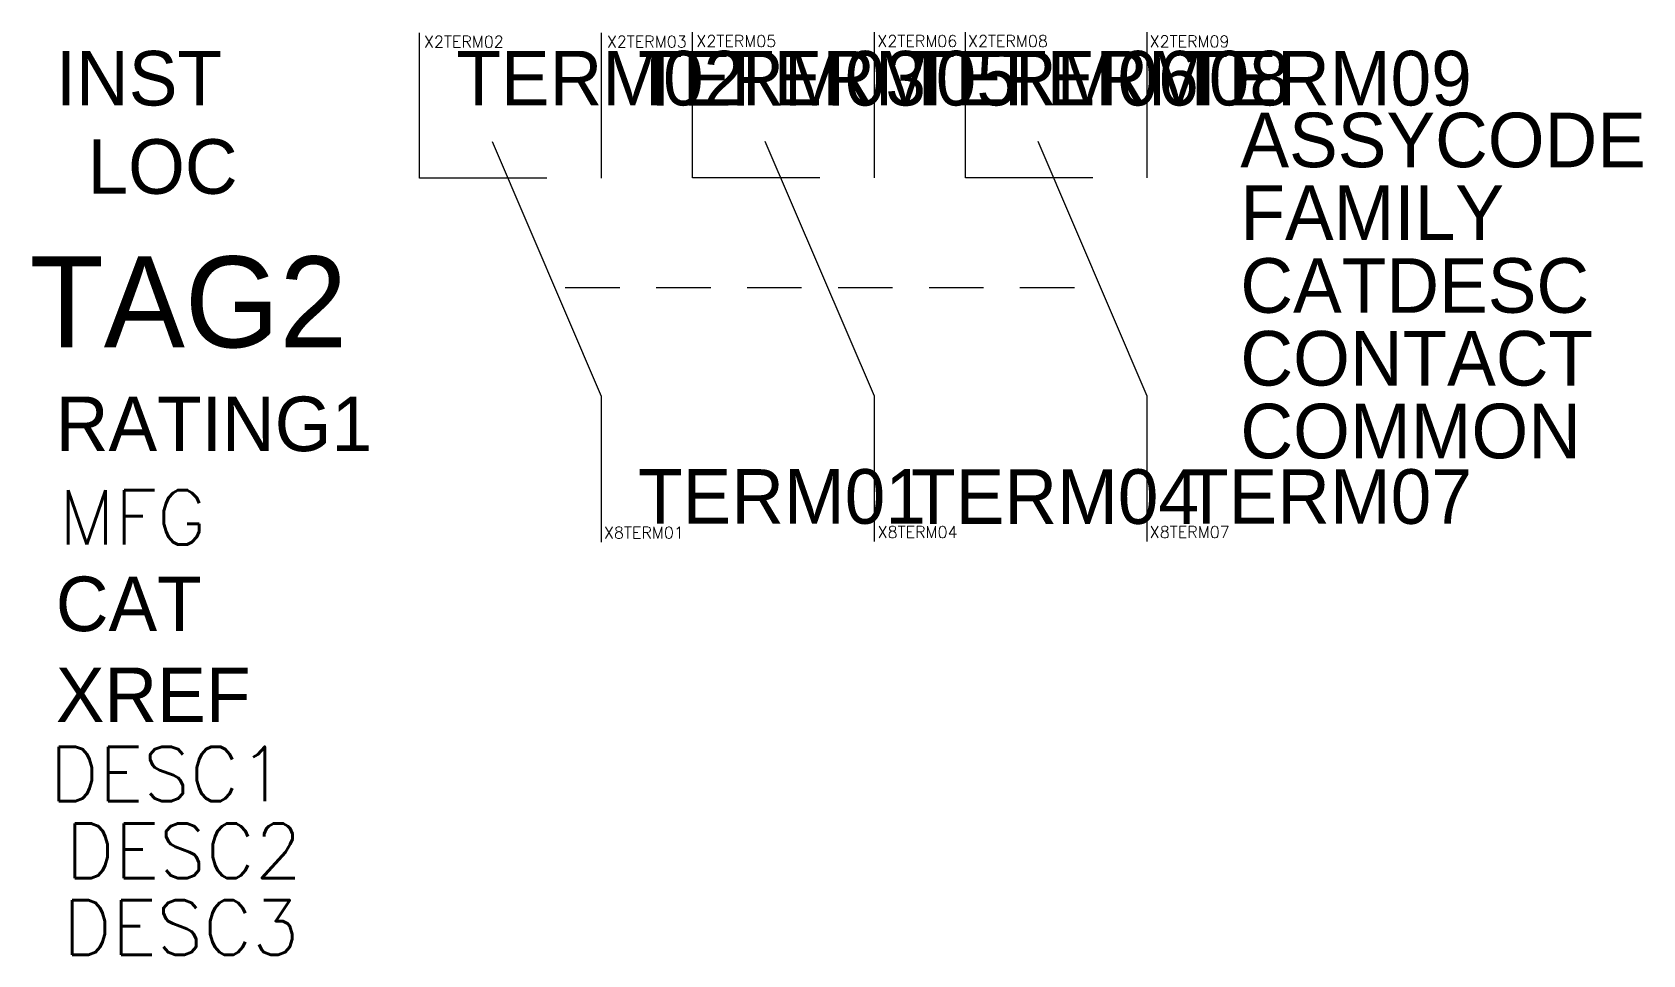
# Model space of a CAD drawing. Header units: millimetres. Extents: x -10.6 to 33.6, y -25.3 to 0.
import ezdxf
from ezdxf.enums import TextEntityAlignment as Align

# ---------------------------------------------------------------- set-up
doc = ezdxf.new("R2010")
doc.units = ezdxf.units.MM
doc.layers.add('PNPG', color=70, linetype='Continuous')
doc.styles.add('WD', font='txt.shx')
doc.styles.add('WD_IEC', font='txt.shx', dxfattribs={"width": 0.9, "height": 2})

msp = doc.modelspace()

# ---------------------------------------------------------------- linework, layer by layer
at = {"color": 0}
for p, q in [((4, -7), (5.5, -7)), ((6.5, -7), (8, -7)), ((9, -7), (10.5, -7)), ((11.5, -7), (13, -7)), ((14, -7), (15.5, -7)), ((16.5, -7), (18, -7))]:
    msp.add_line(p, q, dxfattribs=at)
at = {"layer": 'PNPG', "color": 0}
for p, q in [((0, -4), (0, 0)), ((5, -4), (5, 0)), ((7.5, -3.986), (7.5, 0.014)), ((12.5, -3.986), (12.5, 0.014)), ((15, -3.986), (15, 0.014)), ((20, -3.986), (20, 0.014)), ((4.999, -10), (2, -3)), ((12.499, -9.986), (9.5, -2.986)), ((19.999, -9.986), (17, -2.986)), ((3.5, -4), (0, -4)), ((11, -3.986), (7.5, -3.986)), ((18.5, -3.986), (15, -3.986)), ((4.999, -14), (4.999, -10)), ((12.499, -13.986), (12.499, -9.986)), ((19.999, -13.986), (19.999, -9.986))]:
    msp.add_line(p, q, dxfattribs=at)

# ---------------------------------------------------------------- texts
at = {"style": 'WD', "flags": 1}
for tag, p in [('X2TERM02', (0.119, -0.409)), ('X2TERM03', (5.146, -0.405)), ('X2TERM05', (7.608, -0.391)), ('X2TERM06', (12.583, -0.39)), ('X2TERM08', (15.073, -0.39)), ('X2TERM09', (20.063, -0.4)), ('X8TERM01', (5.067, -13.901)), ('X8TERM04', (12.589, -13.885)), ('X8TERM07', (20.069, -13.884))]:
    msp.add_attdef(tag, p, '', height=0.32, dxfattribs=at)
at = {"flags": 1}
for tag, p, s in [('INST', (-10, -2), ''), ('ASSYCODE', (22.558, -3.697), ''), ('LOC', (-9.128, -4.427), ''), ('FAMILY', (22.558, -5.697), 'CR_ACKO'), ('CATDESC', (22.558, -7.697), ''), ('CONTACT', (22.558, -9.697), ''), ('COMMON', (22.558, -11.697), ''), ('CAT', (-10, -16.447), 'MY3'), ('XREF', (-10, -18.947), '')]:
    msp.add_attdef(tag, p, s, height=1.5, dxfattribs=at)
at = {"linetype": 'Continuous'}
for tag, p, s in [('TERM02', (1.008, -1.998), '1'), ('TERM03', (6.004, -2.001), '4'), ('TERM05', (8.504, -1.999), '2'), ('TERM06', (13.5, -2), '5'), ('TERM08', (16.008, -1.998), '3'), ('TERM09', (21.004, -1.999), '6'), ('TERM01', (6.001, -13.495), '7'), ('TERM04', (13.507, -13.498), '8'), ('TERM07', (21.007, -13.497), '9')]:
    msp.add_attdef(tag, p, s, height=1.5, dxfattribs=at)
msp.add_attdef('TAG2', text='K', height=2.5).set_placement((-1.992, -8.647), align=Align.RIGHT)
msp.add_attdef('RATING1', (-10, -11.5), '', height=1.5)
at = {"color": 0, "style": 'WD_IEC', "flags": 1}
for tag, text, p in [('MFG', 'ACKO', (-5.871, -14.07)), ('DESC1', '', (-3.677, -21.122)), ('DESC2', '', (-3.241, -23.232)), ('DESC3', '', (-3.314, -25.342))]:
    msp.add_attdef(tag, text=text, height=1.5, dxfattribs=at).set_placement(p, align=Align.RIGHT)

doc.saveas('drawing.dxf')
